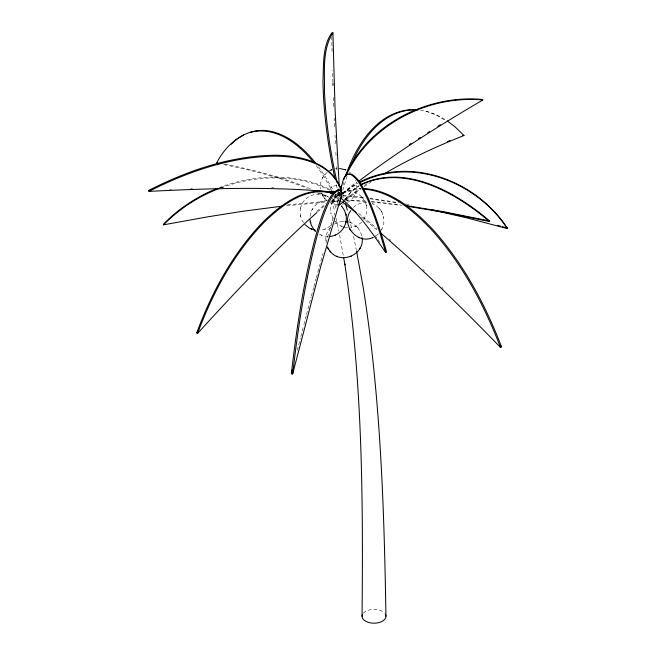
<?xml version="1.0" encoding="UTF-8"?>
<svg xmlns="http://www.w3.org/2000/svg" width="656" height="656" viewBox="0 0 656 656"><rect width="100%" height="100%" fill="white"/><g stroke="black" fill="none" stroke-linecap="round" stroke-linejoin="round"><path stroke-width="0.49" stroke-dasharray="3.28 2.46" d="M339.898 196.259L340.243 193.241M310.034 216.373C310.805 207.78 318.447 200.523 327.065 200.187M300.514 208.542C302.531 196.095 318.759 189.74 328.746 197.333M300.669 207.837L300.12 212.249L300.514 215.955M342.752 190.338L347.106 175.988M297.291 350.296L300.333 338.398M300.801 336.561L303.416 326.442M339.439 196.505L338.849 195.996L339.562 193.225M339.677 195.578L340.152 193.733M303.892 324.597L306.295 315.372M306.532 314.454L311.149 296.963M311.395 296.045L313.658 287.566M313.929 286.582L316.053 278.669M316.323 277.693L323.006 253.421M325.958 242.974L328.894 232.716M329.427 230.896L332.092 221.777M332.379 220.81L334.699 213.061M336.708 206.435L340.423 194.471M342.842 185.353L343.736 182.491M327.229 172.339C322.244 176.226 319.579 182.827 320.505 189.084M340.087 193.52C333.133 197.144 329.189 205.59 330.919 213.241M347.623 202.36C354.306 198.62 358.02 190.371 356.331 182.901M363.842 219.662L366.647 212.733L366.532 205.828M381.398 230.24L383.826 223.885L383.719 216.98M322.432 178.096L322.695 177.645M322.785 177.489L323.039 177.046M312.035 209.846L312.297 209.387M312.387 209.239L312.633 208.797M332.641 201.031L332.895 200.58M332.986 200.424L333.24 199.982M354.01 196.152L354.265 195.709M364.219 219.088L364.474 218.645M354.355 195.562L354.617 195.111M364.556 218.489L364.818 218.038M381.743 229.641L381.997 229.19M345.441 199.039L349.91 193.151L355.88 187.69L359.291 185.533M345.179 199.547L349.64 193.651L355.609 188.19L359.021 186.033M330.64 227.165C326.795 231.273 325.056 237.21 326.073 242.736M325.179 174.225L324.417 175.111M330.862 225.434L331.296 224.992M361.71 222.286L356.479 226L350.845 227.607M353.371 207.493C357.094 203.934 362.374 202.081 367.499 202.556M378.446 233.872L375.445 236.185M316.733 211.363L325.532 203.672M317.611 211.863L324.95 205.451M330.476 225.787L326.073 228.714L320.44 230.322M333.535 196.907L336.438 194.471L337.315 194.98L332.961 198.629M338.849 195.996L341.85 193.569M342.596 192.962L355.568 182.704M342.44 194.078L356.159 183.213M342.768 193.2L350.124 187.657L357.864 183.18M342.949 193.799L350.304 188.264L357.184 184.279M345.368 199.104L359.734 188.575M346.639 199.268L361.005 188.731M364.367 185.427L368.237 182.827M364.088 186.632L372.641 180.999M334.453 224.049L339.045 222.031L343.982 221.351M338.693 199.268L335.544 196.907L342.252 193.249M343.096 192.79L354.568 189.264L361.12 189.076M335.544 196.907L341.637 193.643M342.473 193.192L345.827 191.363L355.626 188.748L361.243 188.584M342.637 192.798L343.695 192.282M324.736 229.272L325.606 228.919M355.142 226.566L356.011 226.213M219.235 187.69C254.864 174.037 296.897 172.2 331.362 190.199M221.015 187.846C255.578 174.955 295.913 173.446 329.501 190.076M342.793 192.331C349.591 189.896 357.717 192.044 362.407 197.546M342.67 204.319L343.162 204.196M337.471 189.756L338.627 194.742L339.849 194.52L338.693 189.535M335.38 168.682L336.938 168.477M287.722 204.729L326.524 201.392M286.647 205.656L326.426 202.204M331.305 201.113L338.922 200.728M330.255 201.991L337.881 201.581M169.65 189.436L171.667 189.346M190.617 188.592L192.52 188.526M318.816 194.061L317.791 194.061M220.219 187.772L225.008 187.69M343.49 221.359L344.515 221.359M328.123 236.537L323.49 235.939L319.029 234.11M271.658 187.714L273.683 187.772M344.884 199.777L366.204 201.007M345.573 200.318L366.925 201.589M347.664 227.698L345.072 227.361M343.162 195.291L365.064 197.587M342.391 195.816L365.244 198.194M371.148 201.408L400.299 204.729M371.878 202.007L401.882 205.492M336.938 204.729L330.321 202.843M337.889 192.52L339.898 192.725M369.869 198.202L398.914 202.72M370.05 198.801L398.118 203.155M420.496 110.315L427.023 111.381L436.388 114.693L445.711 119.802M405.711 203.942L411.533 205.049M224.787 164.164C253.921 169.871 282.793 177.473 310.304 188.715M223.68 164.599C252.207 170.183 280.465 177.612 307.475 188.436M332.272 200.629L337.66 202.852M349.427 222.179L353.978 224.336L357.659 227.55M335.495 194.373L337.315 194.98M425.752 111.225L435.117 114.529L445.982 120.802M335.052 221.523L338.307 224.45L342.793 226.738M373.19 204.008L372.321 203.655L376.331 205.771L379.586 208.698M355.142 192.511L356.011 192.856M324.736 195.217L325.606 195.57M334.544 201.318L335.405 201.671M331.247 203.278L332.108 203.631M350.402 222.515L351.263 222.868M341.448 226.213L342.317 226.566M320.85 235.02L321.711 235.373M319.751 192.749L330.829 197.915M317.791 192.807L328.016 197.546M331.682 198.325L337.569 201.359M332.256 199.629L338.143 202.663M337.537 193.495L340.013 195.217M340.833 195.791L347.426 200.375L347.336 201.195L344.039 198.899M337.446 194.315L339.915 196.037M349.353 171.987L350.681 173.061M336.61 196.39L338.963 198.161M358.643 213.348L377.29 228.69M361.3 216.874L376.979 229.838M327.229 200.867L324.843 198.596M389.311 239.014L390.82 240.342M422.989 269.452L424.383 270.764M441.824 287.279L443.202 288.624M379.676 208.797L381.653 211.576M362.497 197.645L365.351 202.13L366.647 206.337M357.75 227.657L360.603 232.134L362.005 237.062M332.084 200.359L334.412 203.745L336.126 208.542M322.785 195.709L324.761 198.489M379.258 208.313L380.021 209.19M362.071 197.161L362.842 198.046M357.331 227.165L358.094 228.05M332.002 200.252L332.436 200.752M324.417 198.096L325.179 198.973M334.962 221.425L335.38 221.908M375.117 235.725L376.872 238.169M318.447 166.796L324.597 175.488L333.01 189.855M316.217 165.665L323.49 175.931L331.895 190.297M378.036 239.801L380.939 243.917M303.49 222.794L301.703 219.653L300.407 215.447M381.743 211.732L383.826 217.489M381.398 211.134L381.997 212.183M321.448 192.88L322.695 195.562M322.432 195.111L323.039 196.152M332.986 218.645L330.813 212.733M335.241 194.274L338.808 201.343M334.576 195.595L337.701 201.786M355.601 180.326L355.839 181.007M342.653 193.167L344.064 198.087M332.059 200.539L334.658 211.47M349.41 218.891L352.19 230.633M336.315 184.771L337.241 188.764M383.563 216.275L383.67 216.775M366.384 205.123L366.491 205.623M356.438 183.401L356.183 182.196L356.29 182.696M330.968 213.446L331.075 213.946M300.563 216.152L300.669 216.66M336.184 218.391L338.791 231.092M339.595 235.004L343.547 256.873M353.576 236.504L356.429 250.518M338.348 190.88L338.627 194.742M336.708 166.755L337.012 171.577M335.856 152.331L336.184 158.096M335.396 143.721L334.962 135.152M334.56 126.624L334.191 118.146M333.724 106.567L333.355 96.416M332.887 82.394L332.543 70.586M332.067 51.439L331.772 37.072M339.562 192.569A5.97 4.248 -15.6 0 1 336.241 194.16M329.722 190.158A5.97 4.248 -15.6 0 1 337.766 185.664M363.285 613.262A11.939 6.896 0 0 1 373.854 609.408A11.939 6.896 0 0 1 384.588 613.114"/><path stroke-width="0.98" d="M362.055 616.304C363.153 498.699 362.571 380.423 344.769 263.901L344.933 264.868L343.719 257.874M341.153 194.086L341.497 191.068M282.728 206.091L242.622 211.298L207.919 216.8L163.516 224.844L163.606 224.032C178.539 208.764 196.685 196.808 216.447 188.756M341.727 194.652L320.571 267.107L292.666 373.936L291.354 373.748C296.627 328.107 303.498 282.506 315.167 238.013C318.865 224.893 322.703 211.683 328.943 199.506C331.378 195.677 333.74 190.814 338.611 189.797L340.825 190.584M292.666 373.936C297.931 328.287 304.81 282.687 316.471 238.194C320.177 225.074 324.007 211.872 330.247 199.686C332.69 195.865 335.052 191.003 339.923 189.978L341.391 190.502M340.702 189.223L343.67 178.358L345.679 175.439L347.992 174.127L350.583 174.381C358.947 179.318 362.432 189.223 366.737 197.423C374.584 215.152 380.349 233.708 385.605 252.347L386.63 252.183C381.374 233.544 375.609 214.988 367.762 197.259C363.457 189.067 359.972 179.154 351.608 174.217L349.017 173.963M330.239 236.422C340.505 235.504 348.352 224.688 345.933 214.643M345.786 222.761L345.892 222.253M340.784 193.143L341.481 190.183M341.825 194.291L339.283 205.156L344.433 201.031M291.354 373.748L292.338 369.861M340.989 187.698L341.464 185.853M345.835 175.833C355.905 144.615 379.389 108.084 416.429 109.7M343.752 179.621C365.072 125.927 425.933 94.374 482.267 99.433L482.857 99.942C440.143 125.075 397.995 151.388 358.512 181.425M316.873 212.528C274.61 250.239 235.725 291.535 197.62 333.379L196.743 332.871C211.757 292.355 232.798 253.331 262.999 222.064C281.088 204.369 306.926 184.229 333.699 193.561M197.62 333.379C212.634 292.863 233.675 253.831 263.876 222.573C281.809 205.082 307.09 185.205 333.666 193.758M351.723 164.041C362.506 136.948 385.621 108.084 417.7 109.855M330.304 251.535C340.817 264.991 364.941 254.577 362.071 237.57M346.384 174.832C370.058 124.41 428.204 95.038 482.857 99.942M407.425 206.263L444.481 212.429L489.442 221.523L489.712 221.023C456.068 192.306 405.359 163.155 360.997 184.459M359.472 249.091L359.726 248.649M343.957 227.304L344.211 226.853M359.816 248.501L360.07 248.042M219.227 163.754L216.562 163.246C225.836 144.451 244.959 128.059 267.074 130.675C287.139 133.48 303.31 147.657 315.528 162.967M350.796 210.56C340.152 224.59 357.627 245.221 373.19 237.365L372.321 237.71M334.781 177.817C328.016 145.837 323.4 113.283 322.982 80.557C323.744 64.682 322.293 46.74 331.69 33.021L332.912 32.8C322.006 49.807 324.818 71.684 324.441 90.971C325.802 121.803 330.419 152.438 337.069 182.557M196.743 332.871L198.112 331.378M163.516 224.844C179.145 208.895 198.284 196.472 219.137 188.51M231.101 144.32L236.349 139.523L243.548 134.947M338.012 205L339.48 203.819M409.303 144.599L410.984 143.5M418.536 138.564L420.217 137.481M427.778 132.627L429.459 131.561M360.726 184.959C405.088 163.656 455.797 192.807 489.442 221.523M437.855 126.272L440.365 124.714M383.653 174.184C409.213 158.949 436.347 146.509 463.972 135.521L454.936 126.739L447.253 120.958M329.886 170.593L331.731 169.724L331.247 169.929M334.88 192.2C273.085 186.214 210.863 188.313 148.969 191.38L148.617 190.47C187.362 170.773 229.772 156.062 273.601 155.259C299.308 154.931 332.535 162.327 340.923 190.314M148.969 191.38C187.714 171.692 230.125 156.973 273.954 156.177C297.693 156.218 326.204 161.45 338.635 184.188M380.734 233.06C422.653 268.985 461.939 307.836 500.454 347.344L501.512 346.827C485.186 304.277 463.284 263.269 432.624 229.256C414.034 209.936 391.255 189.732 363.112 188.534M360.439 181.687C412.05 155.685 476.896 181.515 507.203 228.001L507.383 228.608L467.302 218.022L431.074 209.6M360.62 182.286C412.23 156.284 477.068 182.114 507.383 228.608M447.433 141.606L450 140.54M334.544 235.373L335.405 235.02M350.402 256.57L351.263 256.217M216.562 163.246L217.669 162.803M250.002 132.389C275.356 125.698 299.005 143.803 313.789 162.68M148.617 190.47L150.609 190.363M362.989 189.018C390.746 190.839 413.165 210.592 431.566 229.772C462.226 263.778 484.128 304.794 500.454 347.344M339.587 168.436L345.802 169.929L344.941 169.576M345.573 221.416L348.131 221.826M462.701 135.357L463.972 135.521M404.924 205.377L444.752 211.929L489.712 221.023M315.175 230.174L309.681 228.255L304.974 224.623M497.428 225.32L500.364 226.123M502.316 226.664L507.203 228.001M358.627 237.365L359.496 237.71M311.042 228.919L311.912 229.272M336.7 256.217L337.569 256.57M333.125 191.142L334.888 192.085M331.264 191.019L333.912 192.429M341.833 201.63L356.093 212.659M340.448 197.776C358.865 212.831 372.034 233.077 385.605 252.347M315.585 231.535L314.445 230.338M500.126 345.409L501.512 346.827M341.809 206.353L341.473 205.976L344.523 210.469L346.04 215.152M309.968 219.588L311.231 225.106L314.363 230.231M328.238 248.649L330.222 251.428M314.019 229.838L314.782 230.723M329.878 251.035L330.64 251.912M349.82 229.19L350.083 229.641M350.165 229.797L350.419 230.24M327.36 246.951L328.156 248.501M327.893 248.042L328.492 249.091M345.597 203.745L347.303 210.199M345.786 213.938L345.892 214.438M310.214 221.548L310.321 222.056M310.362 222.253L310.468 222.761M356.634 251.519L363.317 288.041C380.496 396.552 384.178 506.629 385.941 616.304M339.209 185.828L335.101 110.429L332.912 32.8M338.201 188.953L338.348 190.88M332.92 83.394L332.986 85.378M338.742 185.91A5.97 4.248 -15.6 0 1 340.587 191.478M330.911 193.241A5.97 4.248 -15.6 0 1 329.714 191.257M385.384 614.229A11.939 6.896 0 0 1 374.305 623.2A11.939 6.896 0 0 1 362.44 614.565"/></g></svg>
